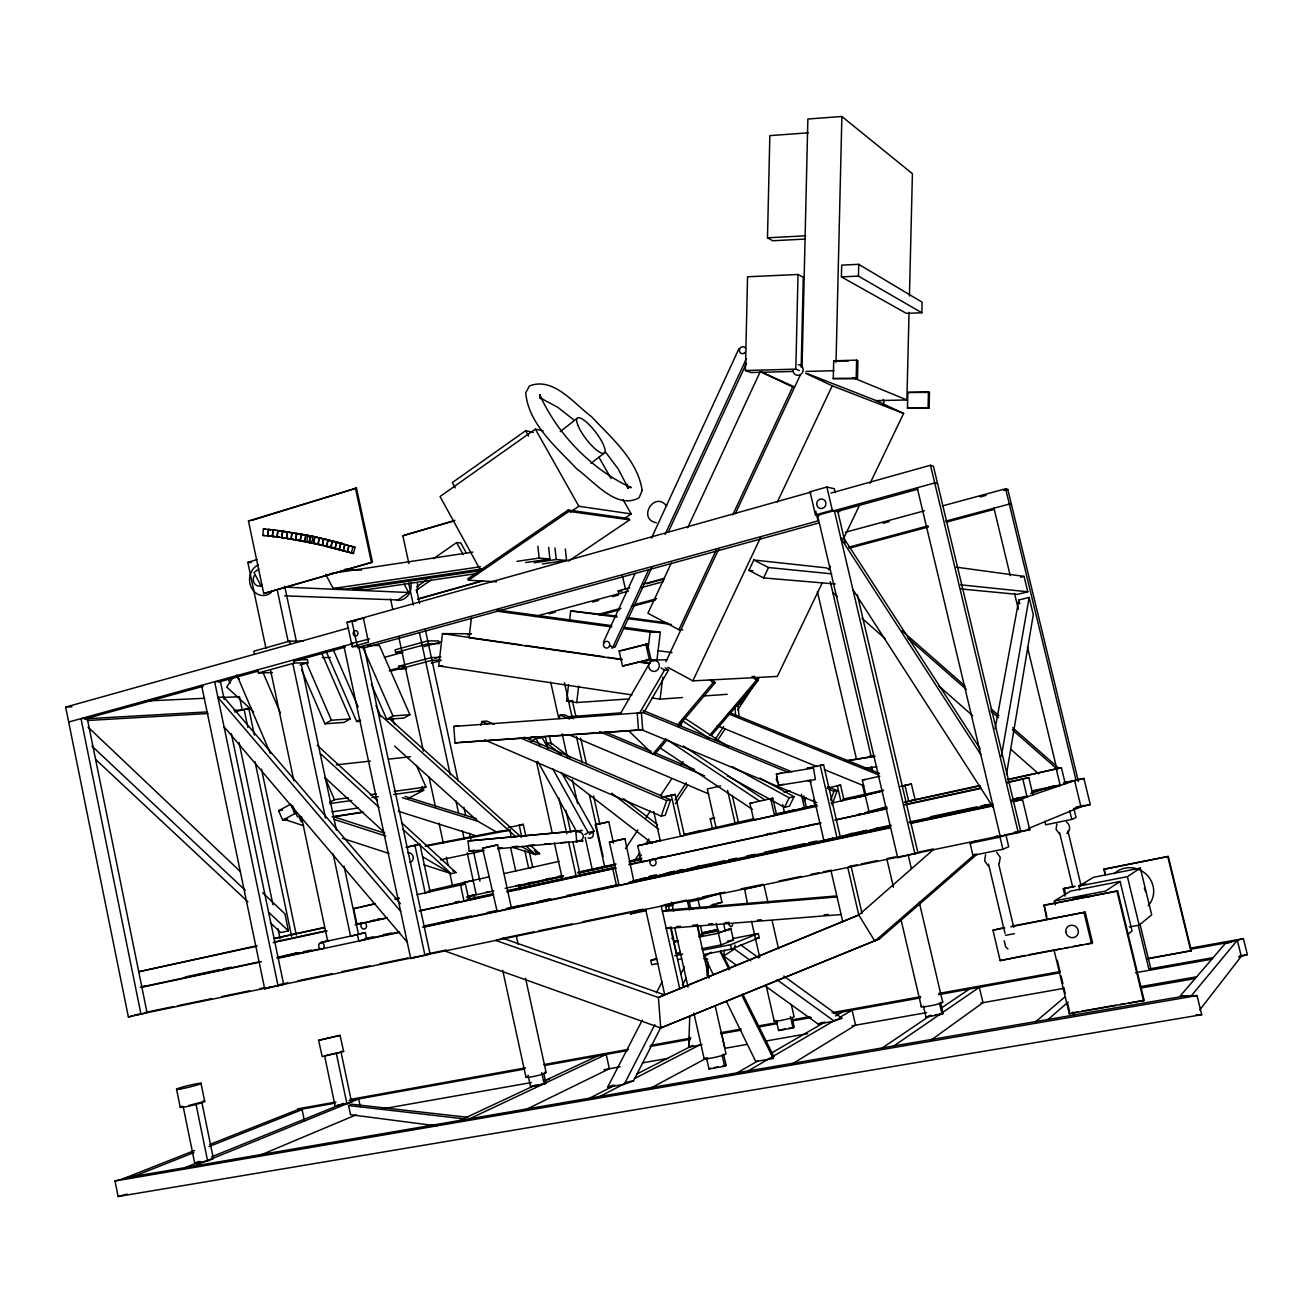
<?xml version="1.0" encoding="UTF-8"?>
<svg xmlns="http://www.w3.org/2000/svg" width="1313" height="1313" viewBox="0 0 1313 1313"><rect width="100%" height="100%" fill="white"/><g stroke="black" fill="none" stroke-linecap="round" stroke-linejoin="round"><path stroke-width="1.5" d="M793.068 371.431L751.003 372.547L745.407 370.529L745.833 352.179M745.915 348.109L747.557 276.78L798.025 274.483L803.277 277.256L801.176 367.131M804.803 239.081L772.733 240.755L767.481 237.817L769.845 135.616L808.217 132.843M799.322 370.529L795.809 369.15L798.025 274.483M802.046 367.476L807.872 119.023L841.879 116.48L912.42 173.677L909.433 295.999M833.279 378.554L833.706 360.796L856.618 360.139L857.914 360.714L857.487 378.505L833.279 378.554L857.487 378.505M836.02 362.437L841.879 116.48M841.403 276.879L841.682 265.128L858.735 264.323L922.103 302.171L921.857 312.773L906.331 313.347L841.403 276.879L858.456 276.124L921.857 312.773M856.191 377.98L856.618 360.139M858.456 276.124L858.735 264.323M807.659 373.778L876.263 400.613L906.889 399.973L909.039 312.313M907.48 408.162L907.874 392.439L928.455 391.98L929.473 392.423L929.079 408.195L907.48 408.162L929.079 408.195M928.061 407.769L928.455 391.98M702.078 1044.721L688.652 1047.118L689.768 1016.508M689.949 1037.254L688.652 1047.118M707.018 975.378L707.625 961.165M707.855 975.674L708.396 963.496M270.511 529.681L268.213 529.467L267.606 535.885L269.904 536.081L262.813 535.409L263.388 528.991L265.653 529.188M267.639 535.885L268.213 529.467L275.287 530.206L273.038 530.009L272.382 536.426L279.39 537.198L277.109 537.001L277.831 530.583L312.527 536.229L355.019 547.193L353.46 553.512L318.025 544.353L286.48 538.33L287.334 531.913L317.024 537.181M631.93 694.922L438.723 665.937L442.432 633.621L471.022 633.769M284.855 531.437L282.59 531.223L281.852 537.641L305.486 541.416M471.416 617.816L469.118 637.773L622.214 659.717M569.563 620.557L570.712 610.89L616.798 616.092M629.452 698.877L576.702 702.553L566.609 700.994L568.562 684.533M576.702 702.553L578.672 686.043M638.331 662.031L646.39 663.18L646.849 659.307M648.015 649.623L650.116 632.193L660.308 632.275L656.845 660.981M652.069 697.942L660.111 699.14L662.77 677.295M681.234 725.794L681.726 721.855M286.513 538.33L287.301 531.913L289.566 532.126M293.373 539.249L291.109 539.052L291.995 532.651L294.243 532.848M291.109 539.052L292.011 532.651M297.953 540.02L295.704 539.84L296.64 533.423L298.888 533.636M736.905 965.58L723.66 956.028L734.476 949.004L735.034 945.081M723.66 956.028L724.513 950.152M295.704 539.84L296.656 533.439M302.499 540.841L300.25 540.661L301.235 534.26L303.484 534.457M300.25 540.661L301.268 534.26M305.798 535.13L304.78 541.53L305.831 535.13L308.046 535.327M306.979 541.711L311.46 542.614L309.228 542.433L310.328 536.032L312.543 536.229M1006.447 774.473L1033.298 614.681L1029.146 597.431L1018.839 600.008L995.073 728.83M309.228 542.433L310.344 536.032M323.129 545.223L313.643 543.369L314.792 536.984M1001.327 756.403L1029.146 597.431M313.643 543.369L314.825 536.984L330.137 540.25M320.241 544.534L318.025 544.353L319.223 537.969L321.439 538.166M318.025 544.353L319.256 537.985M323.605 539.003L322.391 545.387L323.638 539.003L325.821 539.183M324.541 545.552L328.841 546.602L326.642 546.421L327.938 540.053M326.642 546.421L327.971 540.053L342.808 543.598L340.658 543.418L339.197 549.77L345.467 551.115L343.284 550.935L344.777 544.583L346.96 544.78M330.236 546.963L333.075 547.685L330.876 547.505L332.222 541.153L334.421 541.333M330.876 547.505L332.255 541.153M341.38 549.934L335.061 548.621L336.456 542.269L338.656 542.45M335.061 548.621L336.489 542.269M339.23 549.77L340.641 543.418M343.284 550.935L344.794 544.6L340.658 543.418M349.488 552.297L347.321 552.133L348.848 545.798L351.031 545.978M347.321 552.133L348.881 545.798L355.019 547.193M351.31 553.347L352.885 547.012M726.565 1001.737L755.763 1061.544L773.308 1058.491L773.833 1056.489L742.764 994.187M480.739 725.252L482.019 721.477L486.696 721.1L494.213 724.316M558.993 718.572L560.191 715.093L564.18 714.764L573.617 718.736M661.227 816.128L666.692 800.569L670.664 799.798L665.215 815.275L661.227 816.128L484.464 739.81M830.686 800.257L833.936 791.312L837.202 790.557L832.015 804.787M985.571 854.747L984.602 860.819L988.213 865.858M999.242 863.511L1000.243 857.323L996.633 852.268M1056.867 824.022L1056.062 829.291L1059.181 833.624M603.422 642.139L635.197 573.354M651.511 538.018L739.088 348.372M609.675 645.536L612.81 647.227L648.786 569.514M665.067 534.375L746.441 358.597M651.954 567.347L614.96 647.211L612.81 647.227M668.284 532.06L746.572 363.061M671.271 563.08L647.933 613.269L678.903 629.731L682.875 629.78M687.684 527.76L760.26 371.628L792.658 386.974L732.736 514.844M678.903 629.731L716.241 550.049M665.937 661.686L718.785 548.949M735.247 513.843L800.208 375.239M667.792 667.316L692.87 680.856L760.801 537.017M777.362 501.976L832.229 385.792L903.623 413.447L870.059 483.332M835.298 584.006L763.608 577.917L748.919 570.384L753.81 560.011L826.353 567.873L829.718 569.563M763.608 577.917L768.532 567.528L831.654 573.847M822.365 582.644L777.329 676.441L692.87 680.856M828.552 569.776L830.325 566.1M843.57 538.511L859.457 505.407M784.55 807.347L789.146 797.779L794.037 796.663L789.458 806.166L784.55 807.347L727.566 776.081M642.32 1020.07L607.607 1087.213L624.167 1084.341L633.506 1080.862L661.21 1026.717M682.448 985.193L686.141 977.972M624.167 1084.341L654.793 1024.698M680.774 974.082L684.483 966.844M656.385 992.858L662.015 981.976M620.048 714.305L650.854 661.046L654.974 660.931M638.512 730.126L637.215 713.041L643.879 712.499L668.563 669.991L664.493 670.139L639.694 712.861L453.789 726.434L455.004 742.895L638.512 730.126L642.681 729.683L641.401 712.68M736.987 704.425L740.269 704.145L748.377 690.441M804.278 800.832L806.034 797.877L802.883 798.599M625.48 848.641L637.905 829.882M645.799 817.933L650.312 811.122M660.472 795.76L671.747 778.707M680.791 765.069L683.039 761.655M634.31 861.098L639.973 852.58M645.619 844.078L649.016 838.974M675.013 799.814L686.305 782.794M714.567 740.237L723.611 726.614M737.184 706.181L740.565 701.076M638.052 859.982L641.45 854.861M675.424 803.72L687.881 784.977M717.325 740.663L725.252 728.731M737.709 709.972L759.226 677.59M233.78 676.425L226.706 686.994L253.59 711.794M1199.721 1009.992L1241.277 956.324L1237.322 940.289L1191.4 995.714M628.894 730.98L652.791 754.22L665.872 738.694M677.672 724.71L713.025 682.793L715.257 682.662L712.385 679.937M666.922 739.958L655.171 753.892L652.791 754.22M678.673 726.023L715.257 682.662M709.414 735.575L756.37 680.364L758.372 680.249L754.039 676.179M711.515 735.329L758.372 680.249M1054.224 950.809L1069.291 1013.767L1144.148 1000.391L1117.642 890.953L1044.114 905.133L1046.691 919.33M1147.743 958.867L1191.318 950.694L1168.258 856.437L1104.118 869.091L1105.021 875.377M1066.862 833.492C1070.817 830.752 1070.358 824.466 1066.386 821.971M1069.291 1013.767L1077.989 1011.781M977.003 854.254L879.579 938.844L660.751 1027.964L658.387 997.503L664.526 994.844L502.846 938.27L495.723 940.436L658.387 997.503L858.784 914.997L933.198 849.774M974.771 854.386L874.852 941.175L858.784 914.997L847.771 867.368M1048.069 1019.462L1068.142 1002.065M1035.891 1021.547L1065.286 996.633M1127.407 934.807L1132.085 930.95L1120.087 881.466L1070.686 891.084L1054.372 900.948L1055.307 904.87M1129.426 926.945L1139.159 925.123L1151.698 914.833L1140.324 868.106L1093.45 877.314L1078.909 886.111L1079.828 889.951M560.257 431.6L577.096 418.371M590.948 463.391L604.768 452.69M1004.15 927.552L992.94 930.211L1000.145 960.607L1092.613 942.947L1085.195 912.141L1012.06 926.059M747.425 903.328L744.619 889.065M930.687 1040.372L982.977 1002.656L979.35 987.294L893.825 1045.936M258.874 569.021L254 572.534L261.139 586.123M533.308 432.387L525.61 430.73L452.312 482.626L455.217 487.911M543.155 430.861L535.376 429.138L440.036 496.527L480.886 570.909M433.405 558.682L456.596 542.581L460.814 542.975L466.46 553.282M416.713 586.78L426.676 579.903M404.141 584.137L408.671 592.508L397.905 599.943L284.642 595.856M416.09 590.423L430.992 580.149M923.416 1006.037L925.993 1017.066L942.061 1014.227L943.128 1013.505L940.535 1002.476M568.529 561.127L629.633 519.866L628.894 518.586L568.152 510.018L467.773 578.852L468.511 580.215L496.544 581.84M468.511 580.215L568.923 511.397L629.633 519.866M570.499 511.988L578.852 506.26L631.192 513.925L623.101 499.728M1043.392 905.56L1117.642 890.953M1103.577 869.419L1168.258 856.437M1010.78 926.83L1085.195 912.141M624.463 518.471L631.192 513.925M882.32 1047.922L930.851 1015.113M940.896 1008.335L969.339 989.099M925.993 1017.066L931.098 1015.622M692.755 909.22L690.983 909.138M1000.145 960.607L1025.24 955.372M1120.087 881.466L1105.579 891.067L1054.372 900.948M1078.909 886.111L1127.391 876.657L1140.324 868.106M531.141 741.582L535.934 738.448L542.285 737.791L548.161 748.361M584.843 834.592L588.109 832.54L594.165 831.244L561.866 773.062M589.291 834.297L594.165 831.244M791.739 1064.219L855.567 1025.19L852.104 1010.189L839.762 1017.394M713.287 974.558L704.441 956.438L711.4 952.253M1065.089 896.205L1063.3 888.77L1074.132 886.275M748.098 1070.965L836.233 1019.446M737.217 1072.819L758.29 1060.641M770.583 1053.535L825.007 1022.056M835.544 1015.967L842.569 1011.896M706.476 1057.786L708.987 1068.979L724.612 1066.271L726.122 1065.434L723.594 1054.224M776.443 1020.989L778.609 1030.524L793.019 1027.948L794.267 1027.258L792.084 1017.706M301.629 669.975L324.918 723.808L331.401 720.23L350.325 718.9L321.767 653.283M708.987 1068.979L710.514 1068.142M778.609 1030.524L785.272 1028.867M350.325 718.9L343.924 722.429L324.918 723.808M326.018 651.133L356.66 721.51L359.844 719.754M371.316 684.171L386.728 719.311L392.948 715.913L409.919 714.732L379.408 645.454L367.837 645.52M409.919 714.732L403.78 718.08L386.728 719.311M286.644 819.558L282.656 820.149L278.635 810.712L290.698 804.196L294.736 813.65M282.656 820.149L295.983 812.977M329.579 802.341L334.47 799.715L348.388 797.779M648.228 1089.478L707.116 1057.868M418.273 791.033L425.937 786.979L416.5 765.479M407.998 798.534L423.656 790.278L421.998 786.52M599.877 1096.404L627.138 1082.355M634.409 1078.613L699.845 1044.885M589.619 1098.16L614.927 1085.211M636.641 1074.116L692.69 1045.443M524.773 1110.141L609.363 1068.733L606.196 1054.405L469.709 1118.742M627.959 488.042L630.601 486.762L626.99 486.746L631.143 487.632C591.523 469.43 557.451 434.258 539.61 394.54L540.447 398.725L540.365 394.967M528.039 1075.183L530.55 1086.688L546.011 1083.455L543.91 1073.87M459.977 1120.416L535.179 1085.178M544.337 1080.894L597.53 1055.964M530.55 1086.688L546.011 1083.455M343.645 1051.467L322.177 1056.571L318.616 1040.323L340.018 1035.251L343.645 1051.467L341.511 1051.368M1002.902 849.281L1008.712 846.754L1005.84 834.723L1000.014 837.087L970.077 843.291L972.949 855.403L1002.902 849.281L1000.014 837.087M1044.885 821.347L1045.706 824.81L1071.769 819.394L1076.036 817.539L1073.968 808.939M340.264 1035.481L318.616 1040.323M258.677 1155.834L355.954 1114.934M972.949 855.403L976.002 854.123M917.213 487.763L1000.276 836.397L1018.264 832.655L1020.775 831.621L933.395 466.181L930.474 465.262L831.047 493.064M1028.276 828.536L1080.944 806.806L1074.608 780.595L1015.458 800.881M1082.355 806.215L1084.226 805.443L1076.397 807.085M680.036 988.476L664.755 994.844L645.619 909.253M683.482 987.031L858.817 914.964M436.835 1125.914L350.522 1114.704L348.585 1105.53L351.769 1104.233L467.92 1117.33M703.571 954.535L731.489 949.069L759.259 937.679L758.307 933.51L732.556 938.614M193.75 1166.125L358.679 1098.932L360.336 1106.728M183.163 1106.531L194.718 1163.203L207.618 1160.971L213.379 1158.624L201.808 1102.05L188.662 1105.513M339.46 1052.484L324.59 1055.849L335.16 1106.252L351.589 1102.264L341.003 1051.943M194.718 1163.203L199.067 1161.431M335.16 1106.252L338.245 1105.004M185.1 1167.602L200.167 1161.496M211.459 1156.901L343.317 1103.396M879.579 938.844L660.751 1027.964L444.844 950.989M702.603 950.235L730.504 944.736L758.307 933.51M994.745 837.021L997.355 835.987M701.716 948.757L721.034 944.95L733.442 939.993L730.832 928.472L718.392 933.215L699.09 937.072M193.832 1152.584L136.864 1175.201L115.002 1181.011L118.121 1196.52L1201.723 1014.703L1197.046 995.599L1180.239 995.927L1225.127 943.702L1243.395 938.598L1247.35 954.6L1238.668 957.062M209.03 1146.544L302.088 1109.616L304.501 1121.204M122.306 1179.074L194.554 1150.5M209.752 1144.476L299.101 1109.14M970.077 843.291L976.232 840.862M677.721 940.699L673.996 942.078L676.605 953.714L680.331 952.27M657.731 963.529L651.74 964.694L650.788 960.443L656.467 958.26M765.085 985.85L818.097 1024.025L834.247 1021.137L841.896 1018.215L783.763 976.068M716.241 923.334L718.342 932.607L730.947 929.046L727.5 929.735M818.097 1024.025L822.726 1022.253M700.436 925.632L702.652 935.447L700.075 936.432L697.4 924.615M937.597 483.758L934.692 482.938L817.539 515.287L897.665 857.652L917.968 852.941L857.323 594.723M897.665 857.652L900.734 856.503M607.607 1087.213L613.237 1085.112M634.556 881.893L619.047 885.356L609.429 842.191L624.922 838.728L633.949 881.942M668.974 927.552L666.249 928.521L841.124 914.537M705.738 907.857L721.969 902.277L719.819 892.774M711.81 904.838L714.288 903.984M1013.16 799.42L1018.986 797.451M1030.639 793.528L1053.929 785.65M717.981 893.726L700.879 899.389L689.144 901.818M663.935 905.149L661.21 906.019L679.74 988.673L683.761 986.949L670.582 928.209M636.165 912.125L630.453 913.963L646.111 910.713M496.347 911.501L511.463 908.12L497.66 844.866L482.56 848.231L497.102 911.271M248.436 520.982L356.463 488.108L372.449 562.145L263.749 593.525L248.436 520.982L249.568 521.097M856.24 834.576L877.379 828.027M251.522 520.49L356.463 488.108M845.096 836.955L866.564 830.341M828.487 840.484L851.825 833.361M837.054 837.973L840.32 836.972L823.563 764.691L820.215 765.331L837.054 837.973L823.957 840.763L809.924 780.053M817.457 842.848L832.852 838.154M1006.89 782.843L1028.801 777.591L1032.954 794.874M1008.351 779.709L1061.429 767.744L1065.303 783.795M265.997 648.507L247.829 562.358L257.053 559.584M343.891 646.045L410.739 958.506L430.073 954.042L363.947 646.193M410.739 958.506L415.844 956.996M408.885 563.523L402.845 535.737L454.938 520.342M452.903 521.294L402.845 535.737M1014.358 933.674L1005.463 935.348M263.749 593.525L372.449 562.145M670.483 874.179L699.714 865.759M644.65 879.677L674.029 871.29M201.578 685.337L264.684 988.771L270.314 987.163M654.957 877.478L682.087 869.715M264.684 988.771L283.674 984.389L231.334 733.672M656.549 875.213L629.272 882.96L890.165 827.338M418.584 598.712L482.593 580.674M417.518 599.286L481.494 581.265M603.849 888.376L617.553 884.519M628.911 882.352L644.667 877.888M654.514 875.098L648.606 876.772L656.713 875.229M835.249 492.572L834.362 488.748L826.878 487.025L810.039 491.751L815.455 514.893L819.246 515.599M355.626 646.653L352.212 646.669L346.993 622.346L811.27 492.014M303.434 641.105L289.648 641.138L253.819 651.182L254.476 654.284M865.333 813.289L886.997 807.232M904.706 802.276L908.645 801.16L904.969 785.469L900.997 786.454M141.016 1014.375L80.996 718.621L87.232 718.277L147.056 1012.7L128.379 1017.001L65.65 707.083L348.487 627.991M497.66 844.866L482.56 848.231M128.379 1017.001L132.941 1015.737M138.062 1014.309L134.451 1015.31L1001.901 835.544M861.426 813.699L857.619 814.766L861.476 814.027M865.234 812.649L886.209 806.806M815.455 514.893L832.327 510.232L839.746 511.693M531.584 903.787L549.326 898.863M541.432 901.686L551.197 898.978M68.67 722.019L352.573 643.649M84.803 718.933L203.22 686.289M219.008 681.923L258.48 671.041M294.014 661.243L345.335 647.096M836.808 511.561L917.836 489.224M352.212 646.669L368.526 642.188L363.274 617.766L364.866 617.799L346.993 622.346M257.742 669.827L258.398 672.945L294.293 663.049L308.03 662.786L307.373 659.684L293.636 659.914L294.293 663.049M355.905 621.115L351.9 621.049L357.579 647.506L818.032 520.9L815.783 511.282M300.119 664.952L308.03 662.786M819.246 522.902L365.539 647.457L357.579 647.506M512.201 907.792L520.079 905.625M618.8 593.739L618.16 590.899L629.78 587.732M643.337 584.055L664.641 578.262M646.899 583.694L664.378 578.935M395.673 652.577L428.333 643.698L439.133 643.649L438.526 640.908L427.743 640.925L395.065 649.82L395.673 652.577L403.025 652.479M384.348 657.37L402.155 652.545M423.918 646.636L441.726 641.794M467.444 634.819L471.4 633.752M534.719 616.568L628.484 591.113M641.565 587.567L663.344 581.659M845.342 532.274L924.483 510.79M942.291 505.965L1005.61 488.781L1007.793 489.47L1078.433 781.547M549.211 613.811L555.153 612.203M592.705 602.011L598.63 600.402M612.465 596.66L618.407 595.052M883.272 523.231L889.196 521.622M980.122 496.971L986.063 495.362M1003.854 490.537L1007.793 489.47M437.196 923.794L452.804 919.56M450.622 920.692L458.5 918.558M778.839 831.539L782.663 830.505M766.562 834.297L770.419 833.263M118.121 1196.52L127.23 1194.075M406.57 668.891L399.234 669.088L398.643 666.331L431.353 657.55L440.315 657.386M234.666 711.958L250.602 707.674M389.272 670.467L399.185 667.808M434.833 658.24L440.774 656.648M599.253 614.123L621.049 608.264M632.932 605.08L656.697 598.695M848.855 547.144L928.094 525.873M945.918 521.097L1009.303 504.077L1011.486 504.701M247.583 709.512L251.538 708.462M390.059 671.32L403.928 667.595M599.844 615.075L619.638 609.757M631.504 606.573L655.253 600.205M849.199 548.21L928.373 526.989M946.181 522.213L993.678 509.477M399.234 669.088L431.944 660.324L440.922 660.144M431.255 663.163L440.807 660.62M658.059 857.783L661.949 856.765M290.189 954.945L298.051 952.877M506.949 892.003L616.355 868.123M283.345 956.307L297.181 952.664M328.939 940.42L320.848 942.521L357.464 934.659L358.81 941.044L366.688 938.943L365.342 932.607L350.555 936.153L333.157 854.057M619.129 650.953L647.473 644.01L650.903 659.159L622.526 666.052L619.129 650.953L620.836 650.92M622.739 650.427L647.473 644.01M604.801 867.335L595.347 824.777L608.74 821.79L613.483 843.061M142.264 986.703L145.956 985.735M622.526 666.052L650.903 659.159M455.316 902.294L459.255 901.276M519.456 889.82L518.651 886.144L563.047 876.099M420.423 910.598L468.839 899.914L465.376 883.944L416.992 894.678M1020.628 577.26L1024.058 576.391L1027.767 591.786L1017.477 594.379L961.034 588.963M358.728 923.909L362.191 923.039M370.43 921.037L374.402 920.036M466.361 897.124L474.256 895.138M882.451 790.803L853.713 798.009L865.283 795.596L869.239 812.55L835.249 819.919M861.394 796.4L883.173 790.935M753.744 820.018L776.623 814.913L772.783 798.238L749.92 803.343L753.744 820.018L755.878 819.493M774.473 815.045L793.905 810.252M775.08 815.16L813.469 805.673M782.679 804.672L784.468 812.452L806.412 807.561L803.72 795.875M800.421 808.874L816.719 805L810.81 806.313M644.749 844.128L660.308 840.336M683.646 834.658L701.142 830.407M683.876 834.822L753.99 818.705M712.385 828.421L710.218 818.885L714.19 817.983M747.54 888.261L752.185 887.128M465.376 883.944L460.551 885.093L464.014 901.161M1073.443 808.595L1090.25 804.557L1083.914 778.428L1063.891 782.712M386.728 917.902L356.988 924.352L353.657 908.629L358.876 907.398M361.141 906.889L375.091 903.574M395 898.847L398.988 897.895M428.859 890.788L473.14 880.416M1063.366 783.237L1083.914 778.428M406.932 847.016L419.897 844.226L430.122 891.708L425.166 892.889L414.908 845.178M405.996 847.427L419.897 844.226M907.726 801.373L915.079 799.683L911.403 784.009L901.44 786.208M508.164 827.682L523.263 824.367L525.84 836.053M662.08 797.27L675.145 794.431L684.385 835.347L680.511 836.283L671.238 795.169M662.376 797.352L675.145 794.431M720.574 785.962L707.28 788.998L715.946 827.174M823.563 764.691L807.2 768.302L810.597 767.645M873.243 755.615L869.255 756.518L872.062 755.993M819.443 823.153L641.368 861.952L637.724 845.72L658.716 840.944M901.276 786.306L911.403 784.009M840.55 785.092L837.333 785.814L840.862 800.979L844.062 800.175L840.55 785.092L826.944 788.128M865.595 794.184L862.329 780.135L865.201 779.479M401.712 822.775L455.988 872.587L451.18 873.67L423.984 864.824M783.959 792.133L789.999 790.754M497.611 848.822L583.038 840.878L574.946 841.551M862.329 780.135L879.808 776.229M749.92 803.343L752.07 802.867M772.783 798.238L770.698 798.698L774.539 815.439M714.715 817.901L710.218 818.885M462.619 882.73L488.502 876.953M504.028 873.605L559.256 861.344M775.523 814.044L793.364 810.105M842.962 799.174L883.501 790.147M786.421 811.959L794.414 810.203M637.724 845.72L817.375 806.149M831.08 803.129L865.283 795.596M353.657 908.629L375.436 903.836M395.229 899.487L399.185 898.601M262.682 892.758L284.888 913.815L288.45 930.884L280.785 932.558L270.33 922.776M753.908 886.767L757.338 886.012M274.417 938.286L324.344 927.421M485.679 892.43L489.618 891.576M516.107 885.701L520.112 884.831M528.105 883.091L532.093 882.221M546.077 879.185L550.081 878.315M558.058 876.575L562.062 875.705M578.032 872.226L615.994 863.97M629.977 860.934L641.959 858.325M274.187 938.68L324.098 927.831M467.805 896.582L493.754 890.936M505.177 888.343L563.605 875.738M577.572 872.702L615.502 864.463M629.469 861.426L641.45 858.817M579.066 872.62L615.091 864.775M629.108 861.738L641.105 859.129M911.091 800.553L979.367 785.584M1007.383 779.495L1061.429 767.744M518.651 886.144L562.621 876.575M578.606 873.112L614.582 865.283M630.585 861.804L640.58 859.638M904.411 802.292L980.368 785.798M467.215 899.405L493.196 893.776M507.179 890.739L615.108 867.319M629.091 864.282L643.075 861.262M766.989 834.379L770.994 833.509M784.977 830.473L788.982 829.603M796.975 827.879L800.963 827.009M808.956 825.27L812.96 824.416M864.922 813.141L886.899 808.365M904.887 804.475L980.827 787.997M1006.825 782.351L1028.801 777.591M455.348 902.425L459.353 901.555M467.346 899.832L493.327 894.202M507.31 891.166L615.223 867.762M629.206 864.725L821.035 823.136M835.035 820.1L886.981 808.841M904.969 804.951L980.909 788.473M255.986 945.918L139.211 971.62L257.217 946.099M273.957 942.028L325.87 930.769M355.823 924.27L361.814 922.973M455.677 902.638L459.665 901.768M467.658 900.045L493.606 894.416M507.589 891.379L615.42 868.008M273.202 942.636L327.15 930.95M355.117 924.894L387.072 917.968M419.044 911.041L492.966 895.023M357.678 934.249L365.342 932.607M1033.233 790.656L1049.268 787.226M1053.272 786.372L1059.296 785.076M1032.215 791.526L1060.231 785.535L1056.325 769.287M666.709 873.096L674.718 871.389M678.723 870.519L682.727 869.666M696.727 866.678L724.743 860.704M728.748 859.834L736.757 858.128M746.769 855.994L754.762 854.287M764.773 852.153L804.803 843.603M808.808 842.749L816.801 841.042M850.824 833.771L866.843 830.358M876.854 828.208L890.854 825.221M930.884 816.67L976.905 806.839M980.909 805.985L986.916 804.705M1016.935 798.304L1026.947 796.154M632.85 881.023L832.967 838.318M838.958 837.038L890.985 825.943M909.006 822.086L993.055 804.163M1011.059 800.306L1027.061 796.893L1022.876 779.38M185.182 976.954L219.173 969.7M223.177 968.846L231.17 967.156M277.158 957.341L299.151 952.647M303.155 951.794L311.148 950.087M365.129 938.565L373.138 936.858M383.133 934.725L391.126 933.018M425.117 925.78L453.116 919.806M457.105 918.952L471.104 915.965M487.107 912.551L497.102 910.418M507.097 908.284L533.094 902.737M537.099 901.883L545.092 900.176M567.085 895.482L613.073 885.684M827.288 839.762L834.74 838.17M140.343 987.195L258.628 961.969M277.224 958.014L320.782 948.725M364.472 939.402L398.971 932.049M422.491 927.044L497.217 911.107M505.226 909.4L619.506 885.044M910.221 823.07L992.415 805.542M141.328 987.392L261.5 961.773M277.519 958.359L399.694 932.328M423.722 927.208L890.362 827.781M910.401 823.514L992.513 806.001M1012.536 801.734L1022.548 799.601L1029.769 829.767L1004.855 834.92M468.101 840.96L581.954 830.489L468.101 840.96L469.151 851.185L483.381 850.003M440.512 859.834L484.037 850.66M1076.463 807.462L1090.25 804.557M469.151 851.185L474.223 850.135M145.464 1012.389L173.529 1006.579M177.534 1005.742L211.623 998.668M221.651 996.6L249.716 990.773M259.744 988.689L263.749 987.868M279.784 984.537L287.81 982.879M297.838 980.795L331.91 973.721M341.938 971.653L370.003 965.826M380.031 963.742L408.097 957.932M426.151 954.19L446.19 950.021M502.321 938.385L534.407 931.738M538.412 930.901L572.501 923.827M582.529 921.759L643.189 909.17M664.723 904.706L686.781 900.127M702.816 896.812L724.874 892.233M740.909 888.901L762.968 884.338M779.003 881.007L801.061 876.428M811.073 874.36L819.099 872.685M823.103 871.865L831.129 870.191M849.166 866.449L857.192 864.791M861.197 863.954L877.232 860.639M887.26 858.554L895.285 856.897M919.346 851.907L933.379 848.986M781.695 773.029L776.393 774.03L778.33 785.42L783.615 784.337M624.922 838.728L609.429 842.191M629.764 882.779L632.275 882.254M665.675 906.676L673.487 905.051M716.176 903.475L721.969 902.277M717.998 929.309L701.913 932.969L717.472 929.85M700.978 934.429L718.884 930.851M698.713 936.235L702.652 935.447M677.59 940.748L674.176 941.437L670.877 926.732M673.996 942.078L677.853 941.306M727.468 941.175L733.442 939.993M676.605 953.714L680.462 952.943M755.287 938.467L759.259 937.679M650.788 960.443L656.763 959.261M674.701 955.733L682.678 954.157M510.987 837.481L510.215 830.128L425.231 846.311M677.656 959.622L681.644 958.835M1080.041 885.126L1085.949 883.961M425.576 845.621L501.385 830.883L510.215 830.128M1063.3 888.77L1075.15 886.456M1079.105 885.684L1083.044 884.913M523.263 824.367L519.193 825.155L521.343 834.937M595.347 824.777L608.74 821.79M992.94 930.211L1004.839 927.946M1029.195 954.633L1060.904 948.79M1064.876 948.068L1068.831 947.33M1072.803 946.607L1082.716 944.769M1086.672 944.047L1090.643 943.308M335.947 1102.001L297.624 1108.894L302.088 1109.616M350.062 1099.457L525.495 1067.863M543.648 1064.597L628.353 1049.35M650.526 1045.361L690.868 1038.091M721.116 1032.642L741.271 1029.015M757.404 1026.11L777.575 1022.482M791.69 1019.938L809.842 1016.672M832.015 1012.668L920.741 996.698M938.893 993.432L1059.886 971.636M1190.973 948.035L1243.395 938.598M300.595 1109.37L334.913 1103.199M349.045 1100.655L524.675 1069.077M544.862 1065.434L627.63 1050.548M649.837 1046.559L690.211 1039.305M720.492 1033.856L740.68 1030.229M758.848 1026.947L777.017 1023.68M793.167 1020.775L811.336 1017.509M833.542 1013.521L920.347 997.913M938.516 994.647L1059.64 972.851M1190.858 949.25L1231.233 941.995M1012.487 801.406L1022.548 799.601M1148.219 958.424L1191.318 950.694M837.875 1018.921L841.896 1018.215M788.867 1028.227L792.461 1027.57M1149.236 968.961L1213.179 957.604M1135.532 972.72L1211.817 959.196M1239.275 956.045L1247.35 954.6M382.067 1108.943L531.305 1082.552M543.418 1080.402L549.458 1079.335M603.914 1069.701L620.048 1066.845M642.238 1062.923L668.448 1058.294M747.113 1044.377L724.924 1048.299L721.658 1033.643M765.266 1041.16L807.626 1033.676M851.989 1025.83L926.617 1012.618M981.074 1003.001L1063.76 988.377M935.102 1014.916L943.128 1013.505M1140.488 986.605L1196.701 976.79M1140.702 988.065L1195.175 978.562M627.991 1081.814L633.506 1080.862M714.42 1067.469L718.309 1066.78M722.216 1066.107L726.122 1065.434M1081.994 1011.092L1116.083 1005.216M1120.087 1004.527L1124.109 1003.838M1128.113 1003.148L1144.148 1000.391M129.593 1177.137L1185.803 995.812M115.002 1181.011L1197.046 995.599M845.391 760.949L873.276 756.436M847.016 760.801L875.082 756.255M776.393 774.03L813.453 768.039L815.406 779.512L778.33 785.42M867.089 768.039L871.077 767.416M864.857 768.614L876.887 766.677M332.123 816.768L362.224 812.14M333.338 816.883L363.455 812.238M1014.621 832.097L1029.769 829.767M329.678 573.715L472.893 552.1M287.711 818.836L284.1 819.361L303.533 825.68M331.926 811.877L358.252 807.955M325.657 574.323L333.19 588.487L480.607 566.724M516.945 561.357L539.167 558.074L549.901 558.993L548.621 547.34M481.165 569.103L345.729 589.045L333.19 588.487M525.643 562.555L549.901 558.993M353.115 589.373L481.822 570.466M534.112 562.785L556.22 559.535L566.576 560.421L565.329 548.982M477.981 573.387L365.211 589.898L355.134 589.455M542.417 563.966L566.576 560.421M985.013 805.033L991.102 804.147M278.635 810.712L282.64 810.154M329.875 803.589L351.818 800.47M371.776 797.631L378.292 796.712M393.719 794.529L423.656 790.278M370.266 794.742L376.224 793.905M394.13 791.411L425.937 786.979M744.241 889.361L763.936 884.847L768.039 902.786M336.259 764.839L370.397 761.113M388.467 759.144L410.559 756.731M455.004 742.895L458.27 742.567M453.789 726.434L458.697 726.023M572.435 716.438L568.562 716.767L621.509 712.844M498.136 847.935L502.173 847.591M512.283 846.754L518.356 846.245M528.466 845.408L534.522 844.899M544.632 844.062L550.689 843.57M560.799 842.716L566.871 842.224M836.332 895.958L666.512 910.139L662.425 911.485L837.054 896.927M676.392 926.601L680.446 926.272M692.591 925.304L696.645 924.976M708.79 923.991L712.844 923.679M724.989 922.694L729.027 922.383M757.371 920.101L761.425 919.789M824.187 914.751L828.24 914.422M736.33 704.425L740.269 704.145M660.111 699.14L682.481 697.531M702.816 696.054L727.205 694.298M356.66 721.51L360.665 721.214M459.911 742.403L642.681 729.683M566.609 700.994L572.616 700.6M87.216 720.509L208.045 713.501M85.181 718.835L207.52 711.892M234.042 710.399L242.199 709.939L239.426 696.694L223.079 697.449M767.481 237.817L805.805 235.798M65.65 707.083L71.92 706.788M145.464 701.011L204.697 698.286M848.379 360.993L833.706 360.796M646.39 663.18L650.477 663.065M745.407 370.529L795.809 369.15M805.936 371.448L833.837 370.693M258.398 672.945L272.447 672.551M398.643 666.331L404.141 666.2M652.676 660.111L666.873 659.75M438.723 665.937L442.809 665.839M929.473 392.423L907.874 392.439M322.325 657.616L330.482 657.485M1196.077 1014.736L1201.723 1014.703M353.148 643.485L351.539 643.501L369.429 638.988M284.199 587.108L408.671 592.508M618.16 590.899L622.001 591.113M247.829 562.358L251.21 562.571M345.204 569.169L361.387 570.17M262.813 535.409L265.078 535.589M286.48 538.33L288.745 538.527M748.919 570.384L752.973 570.761M263.388 528.991L270.478 529.681M960.64 584.827L1027.767 591.786M267.606 535.885L274.663 536.607L272.382 536.426L273.038 530.009L280.079 530.797M703.768 958.687L707.723 959.147M348.585 1105.53L464.539 1118.906M282.59 531.223L277.864 530.6L277.109 537.001L284.084 537.838L281.819 537.641L282.607 531.24L287.301 531.913M956.356 567.167L1024.058 576.391M628.911 617.734L667.283 622.904M570.712 610.89L616.995 617.143M627.056 618.505L671.337 624.479M496.626 609.872L611.809 625.644M623.938 627.302L660.308 632.275M496.774 611.169L611.792 626.925M623.888 628.599L650.116 632.193M657.944 650.641L672.01 652.61M442.432 633.621L521.064 644.88M525.085 645.454L603.717 656.713M607.755 657.288L621.87 659.323M638.003 661.621L650.099 663.36M312.921 542.926L315.875 543.566M333.059 547.685L337.26 548.801M344.794 544.6L348.848 545.798M349.471 552.297L353.46 553.512M404.929 796.433L476.373 818.738M402.352 797.68L477.899 821.314L497.118 832.393M535.704 852.432L539.594 853.663L535.54 854.582L512.349 847.262M398.331 811.27L477.555 836.283M333.092 816.588L384.972 833.246M333.633 819.263L385.694 836.004M342.398 838.318L389.009 853.466M540.332 397.905L557.68 407.26L573.765 419.832M762.065 372.285L794.234 386.777M656.418 522.787C636.838 518.93 654.678 490.241 666.676 506.112M876.953 400.892L879.694 401.959M729.552 712.582L879.415 773.455M727.845 713.599L878.627 774.883M717.111 725.662L816.801 766.513M824.318 769.599L863.823 785.781M852.662 377.586L906.889 399.973M643.173 710.497L791.985 771.896M827.781 786.668L837.202 790.557M642.878 712.401L788.539 772.569M807.446 780.382L811.237 781.941M828.257 788.982L833.936 791.312M641.236 729.568L816.768 802.686M605.72 732.211L651.051 751.249M654.826 752.841L694.495 769.5M560.191 715.093L569.563 719.032M599.565 731.636L704.556 775.786M568.529 734.558L708.872 793.988M524.248 737.151L670.664 799.798M482.019 721.477L487.665 723.906M519.702 737.627L666.692 800.569M876.263 400.613L903.623 413.447M805.509 373.22L832.229 385.792M753.81 560.011L768.532 567.528M759.882 778.035L794.037 796.663M732.063 766.595L789.146 797.779M534.375 850.66L539.594 853.663L530.485 845.474M521.573 846.508L535.54 854.582L526.382 846.343M452.493 870.503L455.988 872.587M423.016 857.012L451.18 873.67L403.091 829.504M684.089 717.719L728.124 746.67M682.038 720.492L709.299 738.431M683.548 746.079L764.757 799.912M667.578 740.072L759.505 801.078M665.166 667.726L668.563 669.991M661.079 667.874L664.493 670.139M660.587 748.229L752.316 809.317M740.565 944.769L758.832 958.014M734.476 949.004L750.823 960.837M777.001 979.744L834.247 1021.137M570.334 757.716L550.918 742.813L546.766 743.273L561.373 754.499M623.675 798.714L657.632 824.794M611.677 793.2L658.732 829.389M561.455 773.242L652.298 843.438M902.015 630.782L965.022 686.01M991.151 708.922L998.848 715.651M1012.668 727.779L1058.787 768.187M908.104 638.397L966.368 689.473M990.888 710.99L998.553 717.702M1012.356 729.798L1056.817 768.794M832.803 592.573L837.415 596.627M862.001 618.275L885.044 638.578M938.811 685.928L972.621 715.7M1011.026 749.51L1038.681 773.866M389.108 718.441L521.359 837.267M381.492 716.028L515.714 836.742M394.671 746.145L477.899 821.314M317.27 745.308L377.586 800.635M236.291 676.293L239.294 679.051M320.454 753.58L379.047 807.413M325.312 777.969L383.577 831.72M95.636 759.423L247.944 901.834M752.037 676.277L756.37 680.364M91.91 746.047L245.268 890.28M269.099 912.683L288.45 930.884M1007.957 949.02L1005.643 946.837L1004.215 940.781M710.136 680.068L713.025 682.793M88.053 727.107L240.476 871.701M400.465 903.738L223.702 697.072L217.909 697.334L400.629 911.255M224.047 726.795L407.227 942.11M605.736 452.361L618.078 468.725L627.319 486.384M704.441 956.438L706.624 959.327M720.525 950.973L729.979 968.518M980.122 748.787L844.177 538.724L840.829 538.199L980.778 754.548M852.892 589.57L993.449 807.708M598.876 457.137L610.988 478.441M535.376 429.138L578.852 506.26M525.61 430.73L528.614 436.064M568.152 510.018L568.923 511.397M535.934 738.448L539.873 745.554M552.675 768.63L588.109 832.54M537.756 761.409L577.014 832.36M456.596 542.581L463.21 554.644M720.164 951.695L729.175 969.798M741.779 995.139L773.308 1058.491M362.864 647.407L392.948 715.913M391.52 717.029L394.819 724.546M376.01 705.524L380.918 716.767M333.092 649.426L358.154 706.886M306.421 662.622L331.401 720.23M324.968 777.624L334.47 799.715M262.698 671.764L280.424 713.057M299.627 815.8L302.023 821.396L301.202 821.823L298.822 816.226M236.832 674.931L270.363 753.465M292.717 805.805L297.509 817.014M228.495 679.543L230.054 683.22M1167.799 856.749L1190.891 951.137M1140.045 924.401L1150.795 968.699L1149.154 970.307L1138.338 925.813M1127.391 876.657L1139.159 925.123M1117.035 891.363L1143.59 1000.982M1104.118 869.091L1105.07 873.063M1005.61 488.781L1076.102 780.382M1018.839 600.008L1019.758 603.832M1069.668 810.712L1071.769 819.394M993.974 508.197L1010.222 575.603M1014.539 593.443L1018.363 609.298M1027.439 646.964L1057.063 769.861M1067.879 830.85L1081.042 885.52M1084.111 912.896L1091.546 943.784M1059.575 832.557L1072.737 887.26M1064.269 888.195L1065.614 893.759M1072.902 1012.093L1073.837 1015.983M1044.114 905.133L1046.937 916.917M1057.277 960.131L1060.1 971.915M1061.035 975.838L1062.923 983.7M1063.858 987.622L1065.27 993.514M1067.617 1003.329L1069.504 1011.191M930.474 465.262L1018.264 832.655M998.651 863.921L1013.718 927.257M988.541 864.102L1005.003 933.379M837.743 511.299L845.211 543.09M834.362 510.642L914.964 854.057M826.878 487.025L832.327 510.232M908.054 854.451L911.32 868.385M919.248 902.212L942.57 1001.721A11.259 1.231 -11.8 0 1 932.148 1005.479A11.259 1.231 -11.8 0 1 921.299 1006.168M939.468 1003.181L942.061 1014.227M830.276 581.708L871.175 756.633M871.586 766.497L872.521 770.485M886.915 859.293L893.431 887.194M900.882 919.084L921.365 1006.792M817.375 591.638L856.503 759.324M862.559 785.272L864.873 795.251M851.054 866.186L862.05 913.553M831.014 870.831L842.749 921.578M813.502 799.551L814.881 805.46M801.357 794.365L804.508 808.02M772.142 920.725L778.511 948.61M791.263 1004.412L793.988 1016.36A10.323 1.05 -12.3 0 1 783.566 1019.906A10.323 1.05 -12.3 0 1 774.539 1020.447M790.41 1016.475L793.019 1027.948M732.293 795.448L738.382 822.151L735.017 822.972L727.599 790.41M751.512 921.283L759.685 957.21M766.053 985.144L774.227 1021.054M730.504 944.736L731.489 949.069M723.594 923.794L725.285 931.229M718.392 933.215L721.034 944.95M645.815 644.01L649.246 659.192M697.663 897.977L699.878 907.759M622.428 575.849L625.513 589.504M696.891 924.68L708.954 978.152M715.208 1005.873L725.925 1053.403A11.325 1.264 -12.5 0 1 714.059 1057.523A11.325 1.264 -12.5 0 1 704.654 1057.835M688.882 900.258L690.966 909.482M687.323 900.767L689.407 910.007M722.084 1055.045L724.612 1066.271M653.71 811.483L660.291 840.747M671.501 902.113L673.569 911.337M674.718 927.7L688.078 987.212M693.871 1012.996L704.113 1058.623M668.465 906.068L669.335 909.975M665.297 904.706L666.627 910.582M612.826 869.058L616.536 885.668M572.304 700.436L575.849 716.34M580.707 738.218L586.468 764.068M593.558 795.891L599.746 823.743M564.459 682.711L572.008 716.668M576.456 736.642L582.233 762.607M589.34 794.562L603.11 856.486M550.672 682.038L558.632 717.899M562.161 733.836L567.462 757.749M572.337 779.659L577.638 803.572M585.155 837.431L592.229 869.321M549.474 736.265L551.247 744.274M565.87 810.318L570.745 832.344M572.96 842.355L580.051 874.376M545.289 736.593L547.931 748.508M558.911 798.156L566.806 833.903M568.562 841.846L576.03 875.607M536.492 761.737L552.231 833.033M554.414 842.946L562.276 878.594M529.254 851.628L532.668 867.204L528.63 868.172L524.773 850.578M510.593 847.624L515.714 871.028M516.354 936.153L518.093 944.178M525.545 978.251L546.11 1072.442M541.793 1072.721L544.304 1084.259M502.715 970.34L525.971 1077.234M416.549 589.406L419.586 603.406M425.248 629.387L458.253 781.284M463.899 807.265L465.639 815.258M469.545 833.246L470.858 839.253M473.451 851.234L479.967 881.22M408.622 582.972L413.398 604.965M419.487 632.948L450.293 774.883M455.939 800.881L458.532 812.878M462.439 830.866L464.178 838.859M467.215 852.859L476.225 894.629M390.503 598.892L392.669 608.904M398.742 636.936L423.426 751.118M429.056 777.148L435.555 807.2M439.018 823.218L443.351 843.241M446.371 857.274L448.11 865.283M449.834 873.293L452.443 885.307M355.396 487.96L371.382 562.079M358.646 646.209L425.018 955.552M284.691 586.271L296.574 642.238M301.235 664.23L336.423 830.128M344.055 866.12L358.482 934.085M289.648 641.138L290.321 644.256M277.191 589.75L288.22 641.811M292.881 663.836L325.526 818.015M270.642 670.549L293.882 780.759M301.481 816.817L327.676 941.06M336.391 1053.6L347.009 1104.135M254.394 735.149L248.945 709.151L244.07 709.43L247.862 727.5M261.517 769.139L296.328 935.119M255.017 761.622L291.601 936.3M239.064 742.501L272.973 904.739M277.995 928.783L280.079 938.795M224.228 699.583L220.453 681.529L214.643 681.726L278.093 985.981M201.004 1083.258L204.664 1101.18M195.998 1104.151L207.618 1160.971M176.599 1089.413L180.258 1107.417M627.253 484.251L627.745 488.354M554.956 547.964L556.22 559.535M537.87 546.29L539.167 558.074M575.783 831.802L576.867 842.24M738.037 704.31L739.038 717.472M734.903 706.476L735.625 715.93M544.288 1072.344A10.373 1.05 -13 0 1 543.205 1073.985A10.373 1.05 -13 0 1 530.239 1077.054A10.373 1.05 -13 0 1 526.89 1076.463M202.842 1101.262A12.769 0.985 -13.6 0 1 200.594 1103.117A12.769 0.985 -13.6 0 1 184.181 1107.04A12.769 0.985 -13.6 0 1 182.261 1106.186M1114.245 873.637A23.404 22.305 32.4 0 1 1146.282 874.343A23.404 22.305 32.4 0 1 1148.136 905.74M1144.312 888.048A23.929 22.797 33.5 0 1 1145.461 891.56M1070.899 900.373A26.26 24.947 38 0 1 1090.036 896.681M732.638 924.073A7.057 2.429 78.2 0 1 728.387 923.252M672.716 938.467A6.975 2.577 78.5 0 1 671.665 938.303M529.402 739.728A4.12 3.742 84.3 0 1 532.11 736.938M534.063 737.02A4.12 3.742 84.3 0 1 535.72 738.169M410.739 582.726A14.164 12.539 -88 0 1 396.608 600.222M417.337 583.07A14.082 12.49 -87.9 0 1 416.615 592.13M271.348 592.376A15.92 13.704 -88.3 0 1 251.243 587.387A15.92 13.704 -88.3 0 1 258.267 564.82M326.018 941.766A3.233 2.79 78.6 0 1 328.742 941.175M261.96 585.056A6.663 5.728 -88.3 0 1 254.771 583.94A6.663 5.728 -88.3 0 1 254.361 575.504M407.9 852.859A4.875 4.3 80.5 0 1 413.119 856.667A4.875 4.3 80.5 0 1 409.951 862.378M470.596 899.996A2.921 2.61 77.8 0 1 471.876 895.236A2.921 2.61 77.8 0 1 475.011 899.044M377.291 919.477A3.2 2.79 78.5 0 1 380.015 918.887M578.984 832.179A4.185 3.824 78.3 0 1 583.235 836.02A4.185 3.824 78.3 0 1 579.854 840.517M592.655 831.802A4.152 3.791 78.2 0 1 588.076 837.875M778.609 782.597A3.463 3.283 75.5 0 1 777.46 776.722M614.451 646.439A3.397 3.135 89.7 0 1 611.694 648.048M798.238 364.735A5.367 5.022 -65.6 0 1 803.179 369.921A5.367 5.022 -65.6 0 1 797.959 375.354A5.367 5.022 -65.6 0 1 793.036 370.168M883.304 399.398A4.727 4.481 -61 0 1 883.173 404.076M642.155 490.422L639.136 497.709C616.486 510.544 593.295 480.509 576.686 468.872C556.449 446.978 528.597 424.46 525.709 392.833L529.352 386.038C553.364 376.224 574.339 404.059 591.671 416.795C611.579 438.214 637.576 459.96 642.155 490.422M180.57 1088.969A12.769 0.87 -13.5 0 0 200.971 1083.619A12.769 0.87 -13.5 0 0 184.887 1086.425A12.769 0.87 -13.5 0 0 180.57 1088.969M1065.762 931.787A6.467 6.138 39.7 0 0 1075.79 936.711A6.467 6.138 39.7 0 0 1074.641 925.862A6.467 6.138 39.7 0 0 1065.762 931.787M353.722 631.635A2.724 2.396 90 0 0 355.232 636.05A2.724 2.396 90 0 0 357.825 632.374A2.724 2.396 90 0 0 353.722 631.635M822.414 508.41A4.825 4.612 -72.8 0 0 824.679 500.368A4.825 4.612 -72.8 0 0 816.883 502.534A4.825 4.612 -72.8 0 0 822.414 508.41M319.502 943.456A3.25 2.807 78.6 0 0 320.667 948.971A3.25 2.807 78.6 0 0 324.196 945.344A3.25 2.807 78.6 0 0 319.502 943.456M311.247 541.99A3.25 2.823 -86.6 0 0 311.148 536.361A3.25 2.823 -86.6 0 0 306.963 539.364A3.25 2.823 -86.6 0 0 311.247 541.99M577.818 425.133A22.124 5.876 52.4 0 0 602.404 453.362A22.124 5.876 52.4 0 0 592.458 428.219A22.124 5.876 52.4 0 0 577.818 425.133M361.781 923.384A3.233 2.823 78.6 0 0 362.946 928.865A3.233 2.823 78.6 0 0 366.508 925.238A3.233 2.823 78.6 0 0 361.781 923.384M650.017 861.41A3.365 3.102 74.8 0 0 653.743 865.759A3.365 3.102 74.8 0 0 655.269 860.278A3.365 3.102 74.8 0 0 650.017 861.41M650.247 661.522A5.761 5.367 88.1 0 0 652.43 671.222A5.761 5.367 88.1 0 0 659.159 664.378A5.761 5.367 88.1 0 0 650.247 661.522M744.307 353.197A3.562 3.299 -67.8 0 0 744.471 347.108A3.562 3.299 -67.8 0 0 739.4 350.292A3.562 3.299 -67.8 0 0 744.307 353.197M603.914 642.91A3.414 3.151 89.7 0 0 606.508 648.097A3.414 3.151 89.7 0 0 609.38 643.075A3.414 3.151 89.7 0 0 603.914 642.91"/></g></svg>
